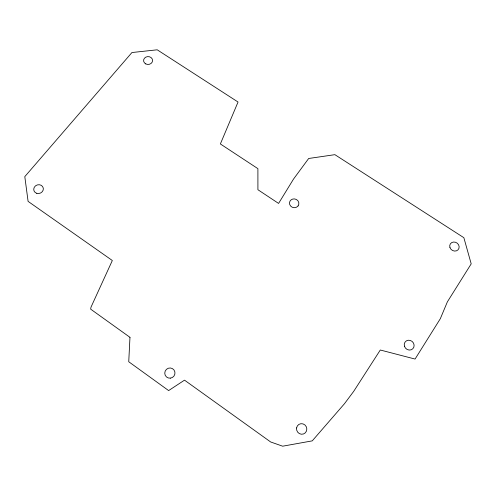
<?xml version="1.0" encoding="UTF-8"?>
<svg xmlns="http://www.w3.org/2000/svg" width="496" height="496" viewBox="0 0 496 496"><rect width="100%" height="100%" fill="white"/><g stroke="black" fill="none" stroke-linecap="round" stroke-linejoin="round"><path stroke-width="0.74" d="M129.971 337.33L128.743 361.751L168.634 390.581L184.512 380.153L270.661 441.973L282.658 446.195L312.244 440.87L344.453 403.738L353.691 391.369L380.296 350.009L415.071 359.061L440.318 318.705L447.38 301.841L471.2 263.86L463.859 237.696L334.881 154.665L308.673 158.484L293.527 179.068L278.591 203.428L257.914 189.726L257.901 168.652L220.373 143.958L238.043 102.021L157.213 49.805L131.942 52.533L24.8 176.632L28.092 201.382L112.332 260.505L91.004 307.148L90.644 309.138L129.971 337.33M298.108 205.89L297.482 206.578A4.737 4.39 16.6 0 1 289.72 204.532A4.737 4.39 16.6 0 1 294.791 198.952A4.737 4.39 16.6 0 1 298.108 205.89M404.451 346.214A5.127 4.737 44.2 0 0 412.802 348.769A5.127 4.737 44.2 0 0 410.273 340.43A5.127 4.737 44.2 0 0 404.451 346.214M449.94 247.516A4.886 4.371 34.1 0 0 457.957 249.91A4.886 4.371 34.1 0 0 455.396 242.228A4.886 4.371 34.1 0 0 449.94 247.516M296.589 427.93A5.338 5.115 65.1 0 0 303.496 433.975A5.338 5.115 65.1 0 0 304.941 424.973A5.338 5.115 65.1 0 0 296.589 427.93M170.382 378.15A5.152 5.065 -43.7 0 0 174.022 370.022A5.152 5.065 -43.7 0 0 165.211 371.058A5.152 5.065 -43.7 0 0 170.382 378.15M145.787 63.922A4.495 3.931 -1.4 0 0 152.582 60.549A4.495 3.931 -1.4 0 0 145.886 57.108A4.495 3.931 -1.4 0 0 145.787 63.922M36.797 193.335A4.861 4.383 -17 0 0 43.301 188.195A4.861 4.383 -17 0 0 35.52 185.839A4.861 4.383 -17 0 0 36.797 193.335"/></g></svg>
